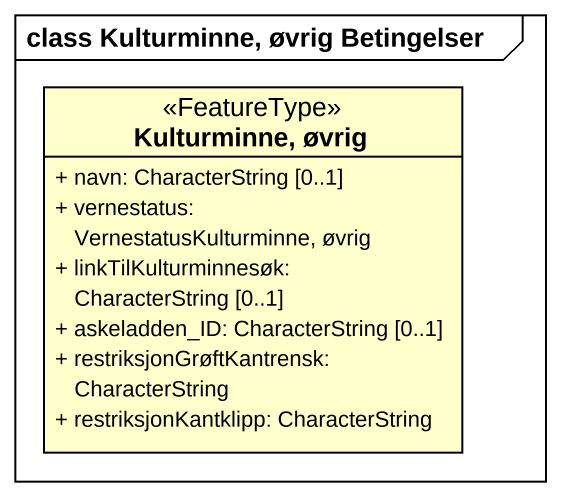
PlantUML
@startuml
mainframe class Kulturminne, øvrig Betingelser
hide circle
hide empty members
skinparam classAttributeIconSize 0
class "Kulturminne, øvrig" as Kulturminne_øvrig <<FeatureType>> {
  + navn: CharacterString [0..1]
  + vernestatus: VernestatusKulturminne, øvrig
  + linkTilKulturminnesøk: CharacterString [0..1]
  + askeladden_ID: CharacterString [0..1]
  + restriksjonGrøftKantrensk: CharacterString
  + restriksjonKantklipp: CharacterString
}
@enduml
